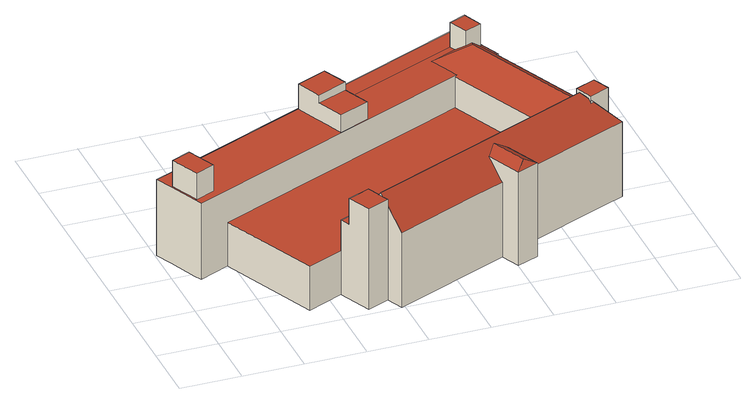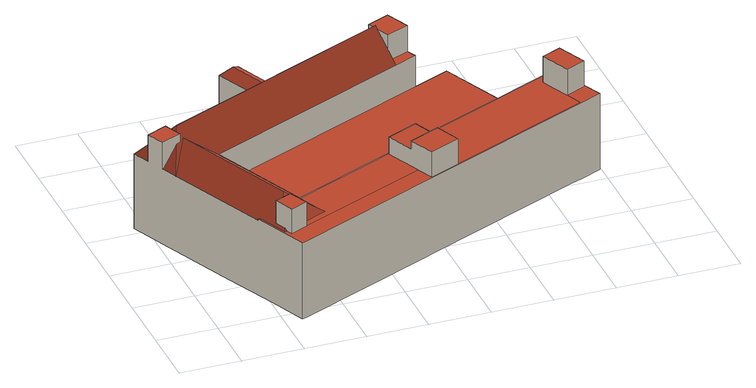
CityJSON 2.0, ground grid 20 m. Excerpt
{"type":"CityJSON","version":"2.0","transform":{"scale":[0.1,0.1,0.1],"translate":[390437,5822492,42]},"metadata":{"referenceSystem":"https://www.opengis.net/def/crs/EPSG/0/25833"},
"CityObjects":{
"building1":{"type":"Building","attributes":{"H_First_Min":58.2,"ANZ_LOC":1,"FOLIE":"011","OAR":"1711","LFD":"004","HNR":"25","STR":"01754","GMDE":"001","KREIS":"00","RBEZ":"0","LAND":"11","Kachel":"2300024000","TexVersion":1,"H_Trauf_Max":78.6,"H_Trauf_Min":58.2,"H_First_Max":79.2,"EIG_KL_PV":3,"EIG_KL_ST":1,"DENKMALART":"Gesamtanlage","function":"1711","roofType":"1130","measuredHeight":36.43},"address":[{"locality":"Berlin","thoroughfareNumber":"25","thoroughfareName":"Gustav-Meyer-Allee"}],"geometry":[{"type":"MultiSurface","lod":"2","boundaries":[[[0,1,2,3,4,5,6,7,8,9,10,11,12,13,14,15,16,17,18,19,20,21,22,23,24,25,26,27]],[[7,6,5,28,29,30,31,32,33,34,35,36,37,38,10,9,8]],[[1,0,27,39,40,41,42,43,30,29,28,5,4,3,2]],[[44,45,46,47]],[[48,49,50,51]],[[52,53,54,55]],[[56,57,58,59,60,61,53,52]],[[62,63,61,60]],[[64,65,66,67,55,54,63,62]],[[68,69,70,71,72]],[[73,74,75]],[[76,77,78]],[[79,80,22,21]],[[81,82,79,21,20]],[[32,31,83]],[[73,84,69]],[[85,86,72,87]],[[88,89,90,91,92]],[[93,94,15,14,95,96]],[[97,98,99,100,101,102]],[[85,103,104,68,72,86]],[[37,36,105,76,78,106]],[[107,108,109,110,111]],[[112,113,114,115,108,107]],[[16,116,117,118,119,17]],[[120,121,122,18,17,119,75]],[[88,92,82,123,87,89]],[[18,122,121,120,75,74,124,125,19]],[[27,26,25,24,23,126,127,128,129,130,131,39]],[[127,126,23,22,80,132,133,134,135,91,90,136]],[[13,137,138,139,140,96,95,14]],[[16,15,94,93,141,142,117,116]],[[44,143,144,145,146,102,101,100,49,48,45]],[[147,148,149,150,47,46,51,50,99,98,97]],[[35,34,151,152,153,154,155]],[[156,157,158,115,114,113]],[[111,110,109,158,157,159,160]],[[82,81,20,19,125,124,104,103,123]],[[77,76,105,155,154,153,161,162,163]],[[10,38,164,165,166,138,137,13,12,11]],[[167,163,162,168,169]],[[84,73,75,119,118,117,142,141,170,171,172,140,139,138,166,165,164,38,78,77,163,167,169]],[[107,111,160,173,174,175,176,177,83,31,30,43,42,41,40,39,131,130,129,55,67,66,65,64,62,60,178,97,102,146]],[[69,84,169,168,162,161,153,152,33,179,180,181,182,183,89,87,72,71,70]],[[173,160,159]],[[140,172,171,184,96]],[[93,184,171,170,141]],[[96,184,93]],[[45,48,51,46]],[[49,100,99,50]],[[85,87,123,103]],[[53,61,63,54]],[[35,155,105,36]],[[158,109,108,115]],[[33,152,151,34]],[[104,124,74,73,69,68]],[[106,78,38,37]],[[79,82,92,91,135,134,133,132,80]],[[185,186,187,156,113,112]],[[181,187,186,185,188,189,190,136,90,89,183,182]],[[187,181,180,179,33,32,83,177,176,175,174,173,159,157,156]],[[150,149,148,147,97,178,60,59,58,57,56,52,55,129,128,127,136,190,189,188,185,112,107,146,145,144,143,44,47]]],"semantics":{"surfaces":[{"type":"GroundSurface"},{"type":"WallSurface"},{"type":"RoofSurface"}],"values":[0,1,1,1,1,1,1,1,1,1,1,1,1,1,1,1,1,1,1,1,1,1,1,1,1,1,1,1,1,1,1,1,1,1,1,1,1,1,1,1,2,2,2,2,2,2,2,2,2,2,2,2,2,2,2,2,2,2,2,2,2,2]}}]}
},
"vertices":[
[76,572,8],[106,585,8],[645,819,8],[669,830,8],[1130,1030,8],[1144,1036,8],[1196,915,8],[1269,746,8],[1384,481,8],[1409,424,8],[1433,369,8],[1367,340,8],[1268,297,8],[1045,200,8],[1073,135,8],[1001,104,8],[973,169,8],[588,2,8],[565,57,8],[491,25,8],[443,135,8],[324,83,8],[183,409,8],[82,365,8],[80,368,8],[71,389,8],[30,485,8],[5,541,8],[1144,1036,162],[1144,1036,270],[1144,1036,275],[1220,859,275],[1220,859,270],[1361,534,270],[1384,481,270],[1384,481,364],[1409,424,364],[1409,424,270],[1433,369,270],[5,541,275],[76,572,275],[645,819,275],[1130,1030,275],[1138,1033,275],[720,646,275],[720,646,335],[619,602,335],[619,602,275],[682,733,335],[682,733,363],[581,690,363],[581,690,335],[142,420,275],[142,420,366],[78,392,366],[78,392,275],[129,451,275],[113,486,275],[109,496,275],[101,515,275],[100,516,275],[100,516,366],[36,488,275],[36,488,366],[37,487,275],[45,468,275],[49,458,275],[64,423,275],[531,135,361],[549,94,361],[544,104,348],[540,114,335],[531,135,310],[556,76,361],[565,57,361],[565,57,338],[1343,395,351],[1343,395,338],[1354,400,338],[324,83,162],[183,409,162],[443,135,43],[443,135,162],[1214,857,275],[553,85,372],[531,135,270],[531,135,275],[517,167,270],[1196,462,192],[1196,462,270],[1055,788,270],[1055,788,162],[1196,462,162],[1001,104,335],[1001,104,189],[1073,135,189],[1073,135,335],[546,772,275],[546,772,335],[546,772,363],[646,816,363],[646,816,335],[646,816,275],[457,103,270],[457,103,361],[1343,395,364],[1405,422,275],[1099,948,275],[1099,948,360],[1155,973,360],[1155,973,282],[1155,973,275],[1107,929,275],[1127,885,309],[1127,885,329],[1127,885,360],[973,169,19],[973,169,270],[871,125,270],[588,2,270],[565,57,312],[565,57,275],[565,57,90],[443,135,270],[491,25,361],[491,25,270],[82,365,162],[82,365,275],[80,368,275],[71,389,275],[30,485,275],[7,538,275],[375,492,162],[489,542,162],[832,691,162],[928,732,162],[1061,790,275],[1045,200,80],[1045,200,270],[1043,204,275],[1022,253,335],[950,222,335],[971,173,275],[711,667,275],[698,698,275],[678,743,275],[670,762,275],[569,718,275],[577,699,275],[597,654,275],[610,623,275],[1380,480,275],[1331,458,335],[1318,453,335],[1318,453,351],[1318,453,364],[1150,895,309],[1182,909,282],[1182,909,360],[1167,945,282],[1163,954,275],[1323,443,348],[1324,440,351],[1339,406,351],[1367,340,270],[1268,297,270],[1146,244,270],[1327,410,361],[1319,428,361],[1314,415,372],[953,226,338],[978,256,358],[1016,253,338],[1171,957,275],[1175,947,275],[1190,912,275],[1204,881,275],[1213,860,275],[77,569,275],[1357,527,275],[1308,448,335],[1303,442,340],[1296,443,335],[1204,461,275],[1029,138,358],[1017,890,275],[1077,863,309],[1131,838,340],[1022,881,275],[1051,814,275],[1059,794,275]
]}
